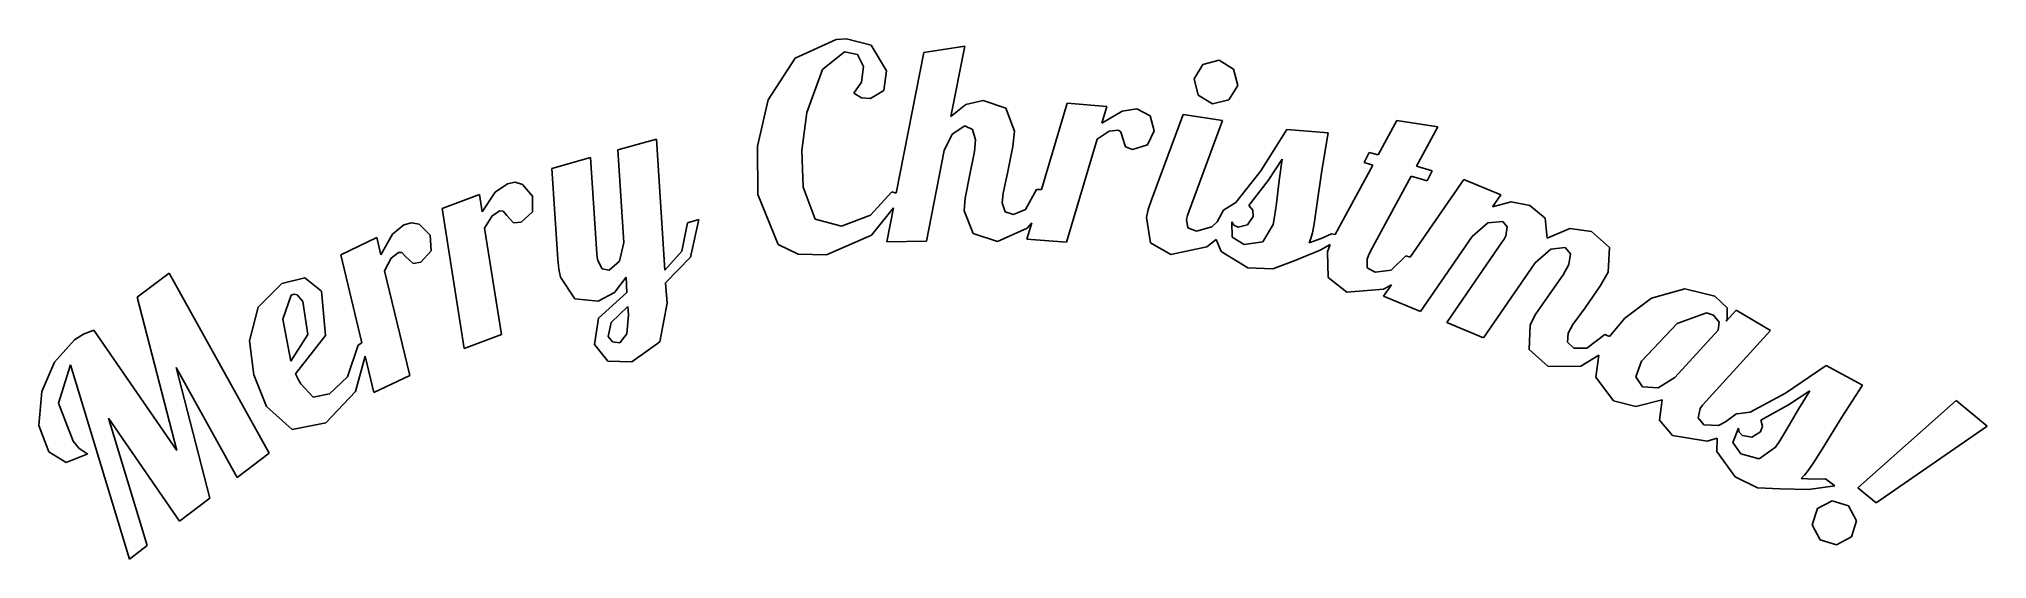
# Model space of a CAD drawing. Header units: millimetres. Extents: x 9.4 to 42, y 2.1 to 49.
# Drawn here: x 11.01 to 40.74, y 41.06 to 49 of the extents above.
import ezdxf

# ---------------------------------------------------------------- set-up
doc = ezdxf.new("R2010")
doc.units = ezdxf.units.MM
doc.layers.add('Export_Paths', color=7, linetype='CONTINUOUS')

msp = doc.modelspace()

# ---------------------------------------------------------------- linework, layer by layer
at = {"layer": 'Export_Paths', "color": 7}
for p, q in [((23.171712, 48.991854), (22.549528, 48.710218)), ((22.963508, 48.53555), (23.300955, 48.807368)), ((23.331392, 49.002189), (23.171712, 48.991854)), ((23.300955, 48.807368), (23.498359, 48.763443)), ((23.331445, 49.002183), (23.331392, 49.002189)), ((23.706616, 48.908649), (23.331445, 49.002183)), ((23.942778, 48.515908), (23.706616, 48.908649)), ((24.511224, 48.794449), (24.089545, 46.64626)), ((25.136509, 48.889534), (24.511224, 48.794449)), ((24.925153, 47.819315), (25.136509, 48.889534)), ((22.549528, 48.710218), (22.134049, 48.070463)), ((22.724763, 47.878743), (22.963508, 48.53555)), ((23.498359, 48.763443), (23.589309, 48.583093)), ((23.589309, 48.583093), (23.559339, 48.340213)), ((23.902988, 48.216701), (23.942778, 48.515908)), ((28.767753, 48.610999), (28.636495, 48.390857)), ((29.016833, 48.676628), (28.767753, 48.610999)), ((29.236462, 48.541236), (29.016833, 48.676628)), ((29.016833, 48.676628), (29.016833, 48.676628)), ((29.302092, 48.291638), (29.236462, 48.541236)), ((23.559339, 48.340213), (23.443584, 48.172265)), ((23.443584, 48.172265), (23.558823, 48.101468)), ((23.696799, 48.092678), (23.902988, 48.216701)), ((28.636495, 48.390857), (28.697995, 48.141777)), ((29.1667, 48.072014), (29.302092, 48.291638)), ((22.134049, 48.070463), (21.973853, 47.364047)), ((22.651903, 47.298417), (22.724763, 47.878743)), ((23.558823, 48.101468), (23.696799, 48.092678)), ((25.150979, 48.0007), (24.925153, 47.819315)), ((25.416595, 48.064262), (25.150979, 48.0007)), ((25.765411, 47.947473), (25.416595, 48.064262)), ((25.894086, 47.593489), (25.765411, 47.947473)), ((26.697132, 48.019819), (26.308009, 46.703104)), ((27.304847, 47.97176), (26.697132, 48.019819)), ((27.229397, 47.714412), (27.304847, 47.97176)), ((27.536871, 47.89838), (27.229397, 47.714412)), ((27.76063, 47.936104), (27.536871, 47.89838)), ((27.964236, 47.82655), (27.76063, 47.936104)), ((28.697995, 48.141777), (28.918137, 48.010519)), ((28.918137, 48.010519), (29.1667, 48.072014)), ((24.942197, 47.548531), (25.139084, 47.674622)), ((25.139084, 47.674622), (25.254322, 47.621395)), ((25.254322, 47.621395), (25.299282, 47.461198)), ((25.872386, 47.360429), (25.894086, 47.593489)), ((27.155502, 47.474117), (27.338437, 47.591422)), ((27.338437, 47.591422), (27.475896, 47.610026)), ((27.475896, 47.610026), (27.520856, 47.585221)), ((27.520856, 47.585221), (27.543596, 47.498921)), ((27.92548, 47.383683), (28.026766, 47.59659)), ((28.026766, 47.59659), (27.964236, 47.82655)), ((28.46958, 47.846187), (27.984855, 46.544975)), ((29.072611, 47.75679), (28.46958, 47.846187)), ((28.558947, 46.378063), (29.072611, 47.75679)), ((30.053949, 47.618296), (29.655007, 46.98681)), ((30.684402, 47.566103), (30.053949, 47.618296)), ((31.730846, 47.754722), (31.444558, 47.230206)), ((32.356131, 47.659121), (31.730846, 47.754722)), ((32.029019, 47.058124), (32.356131, 47.659121)), ((20.429244, 47.4736), (19.8422, 47.308752)), ((19.8422, 47.308752), (19.93108, 45.895919)), ((20.556382, 45.469072), (20.429244, 47.4736)), ((21.973853, 47.364047), (21.975453, 46.626107)), ((22.669993, 46.737211), (22.651903, 47.298417)), ((24.554107, 45.916589), (24.823858, 47.296867)), ((24.823858, 47.296867), (24.942197, 47.548531)), ((25.285332, 47.283431), (25.215052, 46.934615)), ((25.299282, 47.461198), (25.285332, 47.283431)), ((25.790216, 46.952702), (25.872386, 47.360429)), ((26.691448, 45.896952), (27.155502, 47.474117)), ((27.543596, 47.498921), (27.587516, 47.355261)), ((27.587516, 47.355261), (27.698621, 47.31237)), ((27.698621, 47.31237), (27.92548, 47.383683)), ((30.588282, 46.993011), (30.684402, 47.566103)), ((19.422603, 47.190931), (18.835559, 47.026083)), ((18.835559, 47.026083), (18.925479, 45.640121)), ((19.518203, 45.722803), (19.422603, 47.190931)), ((29.655007, 46.98681), (29.276219, 46.506736)), ((29.769726, 46.840048), (29.980566, 47.166126)), ((29.980599, 47.166126), (29.935119, 46.842631)), ((29.980566, 47.166126), (29.980599, 47.166126)), ((30.506632, 46.426121), (30.588282, 46.993011)), ((31.363942, 47.077244), (30.790334, 46.016844)), ((31.3102, 47.26948), (31.2301, 47.116518)), ((31.2301, 47.116518), (31.363942, 47.077244)), ((31.444558, 47.230206), (31.3102, 47.26948)), ((32.272931, 46.986294), (32.029019, 47.058124)), ((32.192831, 46.833332), (32.272931, 46.986294)), ((18.154447, 46.791988), (17.968412, 46.661763)), ((18.27382, 46.812659), (18.154447, 46.791988)), ((18.385441, 46.780619), (18.27382, 46.812659)), ((18.27382, 46.812659), (18.27382, 46.812659)), ((18.540987, 46.59975), (18.385441, 46.780619)), ((22.853961, 46.248351), (22.669993, 46.737211)), ((25.215052, 46.934615), (25.140122, 46.569263)), ((25.723556, 46.646777), (25.790216, 46.952702)), ((26.230499, 46.701554), (26.062034, 46.398213)), ((26.308009, 46.703104), (26.230499, 46.701554)), ((29.47362, 46.458676), (29.769726, 46.840048)), ((29.935119, 46.842631), (29.892749, 46.491748)), ((31.330868, 45.763113), (31.948918, 46.905162)), ((32.756138, 46.857103), (31.937067, 45.668545)), ((31.948918, 46.905162), (32.192831, 46.833332)), ((33.318894, 46.622492), (32.756138, 46.857103)), ((17.7276, 46.628691), (17.158126, 46.410616)), ((17.158126, 46.410616), (17.495573, 44.273279)), ((17.769975, 46.36359), (17.7276, 46.628691)), ((17.968412, 46.661763), (17.769975, 46.36359)), ((18.54047, 46.364105), (18.540987, 46.59975)), ((21.975453, 46.626107), (22.287578, 45.862846)), ((24.022365, 46.665897), (23.695253, 46.309846)), ((23.711781, 46.00444), (24.046127, 46.425603)), ((24.046127, 46.425603), (23.944325, 45.906254)), ((24.089545, 46.64626), (24.022365, 46.665897)), ((25.140122, 46.569263), (25.126682, 46.378576)), ((25.709086, 46.498466), (25.723556, 46.646777)), ((25.753526, 46.36359), (25.709086, 46.498466)), ((26.062034, 46.398213), (25.881167, 46.323282)), ((27.937315, 46.397697), (27.910445, 46.277808)), ((27.984855, 46.544975), (27.937315, 46.397697)), ((29.085016, 46.388397), (28.986316, 46.209597)), ((29.276219, 46.506736), (29.085016, 46.388397)), ((29.53098, 46.385296), (29.47362, 46.458676)), ((29.53668, 46.292795), (29.53098, 46.385296)), ((29.892749, 46.491748), (29.864849, 46.285559)), ((30.469422, 46.178591), (30.506632, 46.426121)), ((33.191254, 46.436973), (33.318894, 46.622492)), ((33.475991, 46.515521), (33.191254, 46.436973)), ((33.760728, 46.461261), (33.475991, 46.515521)), ((33.994305, 46.26334), (33.760728, 46.461261)), ((16.575732, 46.164637), (16.400549, 46.020459)), ((16.692521, 46.194609), (16.575732, 46.164637)), ((16.692526, 46.194608), (16.692521, 46.194609)), ((16.806731, 46.171354), (16.692526, 46.194608)), ((16.975713, 46.003406), (16.806731, 46.171354)), ((17.806148, 46.11451), (17.921387, 46.299512)), ((18.06453, 44.491353), (17.806148, 46.11451)), ((17.921387, 46.299512), (18.037659, 46.375476)), ((18.037659, 46.375476), (18.088299, 46.372376)), ((18.088299, 46.372376), (18.146179, 46.303646)), ((18.146179, 46.303646), (18.247465, 46.193058)), ((18.247465, 46.193058), (18.366321, 46.202358)), ((18.366321, 46.202358), (18.54047, 46.364105)), ((20.906228, 46.19616), (20.817348, 45.762078)), ((21.077794, 46.244219), (20.906228, 46.19616)), ((20.948086, 45.671127), (21.077794, 46.244219)), ((23.25497, 46.144482), (22.853961, 46.248351)), ((23.695253, 46.309846), (23.25497, 46.144482)), ((25.126682, 46.378576), (25.263624, 46.029761)), ((25.633627, 45.908838), (26.087863, 46.110893)), ((25.881167, 46.323282), (25.753526, 46.36359)), ((26.158143, 46.195642), (26.083733, 45.944494)), ((26.087863, 46.110893), (26.158143, 46.195642)), ((27.910445, 46.277808), (27.972455, 45.887651)), ((28.522257, 46.246288), (28.535697, 46.3083)), ((28.541897, 46.119164), (28.522257, 46.246288)), ((28.535697, 46.3083), (28.558947, 46.378063)), ((28.671088, 46.065937), (28.541897, 46.119164)), ((28.907766, 46.133116), (28.671088, 46.065937)), ((28.986316, 46.209597), (28.907766, 46.133116)), ((29.218897, 45.972917), (29.210597, 46.209078)), ((29.210597, 46.209078), (29.242637, 46.158435)), ((29.242637, 46.158435), (29.310337, 46.13053)), ((29.310337, 46.13053), (29.45193, 46.16412)), ((29.45193, 46.16412), (29.53668, 46.292795)), ((29.843149, 46.169287), (29.685536, 45.904704)), ((29.864849, 46.285559), (29.843149, 46.169287)), ((30.443582, 46.041132), (30.469422, 46.178591)), ((32.879176, 45.984801), (33.122572, 46.195124)), ((33.122572, 46.195124), (33.346848, 46.216311)), ((33.346848, 46.216311), (33.413508, 46.133629)), ((33.413508, 46.133629), (33.392318, 45.995653)), ((34.023245, 45.957933), (33.994305, 46.26334)), ((34.369477, 46.106761), (34.023245, 45.957933)), ((34.704857, 46.06387), (34.369477, 46.106761)), ((16.162843, 45.968266), (15.611972, 45.706267)), ((16.225883, 45.707817), (16.162843, 45.968266)), ((16.400549, 46.020459), (16.225883, 45.707817)), ((16.993803, 45.768278), (16.975713, 46.003406)), ((19.93108, 45.895919), (19.86648, 45.609631)), ((22.287578, 45.862846), (22.595822, 45.715329)), ((23.023451, 45.706267), (23.711781, 46.00444)), ((23.944325, 45.906254), (24.554107, 45.916589)), ((25.263624, 46.029761), (25.633627, 45.908838)), ((26.083733, 45.944494), (26.691448, 45.896952)), ((27.972455, 45.887651), (28.284064, 45.708333)), ((28.284064, 45.708333), (28.832351, 45.827706)), ((28.832351, 45.827706), (28.97136, 45.93726)), ((28.97136, 45.93726), (29.04939, 45.754325)), ((29.398731, 45.86388), (29.218897, 45.972917)), ((29.685536, 45.904704), (29.398731, 45.86388)), ((30.57639, 45.955349), (30.392422, 45.887653)), ((30.392422, 45.887653), (30.420332, 45.955349)), ((30.420332, 45.955349), (30.443582, 46.041132)), ((30.562992, 45.776546), (30.714921, 45.861295)), ((30.735554, 46.02873), (30.57639, 45.955349)), ((30.714921, 45.861295), (30.674611, 45.752774)), ((30.790334, 46.016844), (30.735554, 46.02873)), ((32.09111, 44.841202), (32.879176, 45.984801)), ((33.340118, 45.902635), (32.493141, 44.673253)), ((33.367508, 45.94656), (33.340118, 45.902635)), ((33.392318, 45.995653), (33.367508, 45.94656)), ((33.84448, 45.582758), (34.082191, 45.791014)), ((34.082191, 45.791014), (34.298716, 45.815302)), ((34.298716, 45.815302), (34.382946, 45.720734)), ((34.978226, 45.816856), (34.704857, 46.06387)), ((34.954456, 45.441686), (34.978226, 45.816856)), ((15.611972, 45.706267), (15.934433, 44.359579)), ((16.28119, 45.462353), (16.381959, 45.655106)), ((16.381959, 45.655106), (16.491513, 45.740372)), ((16.491513, 45.740372), (16.542673, 45.740889)), ((16.542673, 45.740889), (16.605713, 45.677327)), ((16.605713, 45.677327), (16.715267, 45.575008)), ((16.715267, 45.575008), (16.833089, 45.593095)), ((16.833089, 45.593095), (16.993803, 45.768278)), ((18.925479, 45.640121), (18.942529, 45.486125)), ((19.524903, 45.667509), (19.518203, 45.722803)), ((19.534203, 45.617383), (19.524903, 45.667509)), ((19.600863, 45.490776), (19.534203, 45.617383)), ((19.86648, 45.609631), (19.706799, 45.472172)), ((20.817348, 45.762078), (20.556382, 45.469072)), ((20.570332, 45.27942), (20.948086, 45.671127)), ((22.595822, 45.715329), (23.023451, 45.706267)), ((29.04939, 45.754325), (29.459184, 45.508346)), ((29.459184, 45.508346), (29.836422, 45.489742)), ((29.836422, 45.489742), (30.163017, 45.613248)), ((30.163017, 45.613248), (30.562992, 45.776546)), ((30.674611, 45.752774), (30.682411, 45.357966)), ((31.276088, 45.638056), (31.298308, 45.697484)), ((31.278188, 45.509381), (31.276088, 45.638056)), ((31.398594, 45.438584), (31.278188, 45.509381)), ((31.298308, 45.697484), (31.330868, 45.763113)), ((31.869367, 45.688699), (31.642507, 45.472691)), ((31.937067, 45.668545), (31.869367, 45.688699)), ((33.055897, 44.439159), (33.84448, 45.582758)), ((34.356586, 45.557437), (34.272356, 45.399824)), ((34.382946, 45.720734), (34.356586, 45.557437)), ((12.991972, 45.42773), (12.506213, 45.059794)), ((14.518488, 42.675439), (12.991972, 45.42773)), ((14.713326, 45.26805), (14.353141, 44.908899)), ((15.064726, 45.353316), (14.713326, 45.26805)), ((15.31949, 45.148677), (15.064726, 45.353316)), ((16.666696, 43.864001), (16.28119, 45.462353)), ((18.942529, 45.486125), (18.967329, 45.365719)), ((18.967329, 45.365719), (19.183336, 45.03499)), ((19.706799, 45.472172), (19.600863, 45.490776)), ((19.789501, 45.130591), (19.965717, 45.364685)), ((19.965717, 45.364685), (19.978637, 45.131108)), ((20.591522, 44.968844), (20.570332, 45.27942)), ((30.682411, 45.357966), (30.966115, 45.137825)), ((31.642507, 45.472691), (31.398594, 45.438584)), ((31.52577, 45.180716), (31.648243, 45.249446)), ((31.648243, 45.249446), (31.528354, 45.075296)), ((34.272356, 45.399824), (34.068751, 45.108885)), ((34.603573, 44.895466), (34.841801, 45.23653)), ((34.841801, 45.23653), (34.954456, 45.441686)), ((12.506213, 45.059794), (13.110311, 42.718852)), ((14.353141, 44.908899), (14.220849, 44.392651)), ((14.730367, 44.720797), (14.85439, 45.0908)), ((14.85439, 45.0908), (14.9009, 45.105269)), ((14.900899, 45.105269), (14.945339, 45.0939)), ((14.9009, 45.105269), (14.900899, 45.105269)), ((14.945339, 45.0939), (15.033189, 44.993131)), ((15.033189, 44.993131), (15.108639, 44.489286)), ((15.37685, 44.473266), (15.31949, 45.148677)), ((19.183336, 45.03499), (19.540937, 44.999333)), ((19.540937, 44.999333), (19.789501, 45.130591)), ((19.978637, 45.131108), (19.548173, 44.737333)), ((19.738338, 44.67222), (19.99517, 44.915616)), ((19.995162, 44.915617), (20.003962, 44.79056)), ((19.99517, 44.915616), (19.995162, 44.915617)), ((20.479901, 44.379216), (20.591522, 44.968844)), ((30.966115, 45.137825), (31.52577, 45.180716)), ((31.528354, 45.075296), (32.09111, 44.841202)), ((34.068751, 45.108885), (33.854293, 44.803478)), ((35.619014, 45.044291), (35.209737, 44.7394)), ((36.12596, 45.188468), (35.619014, 45.044291)), ((36.585364, 45.076331), (36.12596, 45.188468)), ((36.7745, 44.896497), (36.585364, 45.076331)), ((14.850256, 44.081559), (14.730367, 44.720797)), ((19.548173, 44.737333), (19.484613, 44.337358)), ((19.692868, 44.457247), (19.738338, 44.67222)), ((20.003962, 44.79056), (19.976572, 44.497038)), ((32.493141, 44.673253), (33.055897, 44.439159)), ((33.765923, 44.634496), (33.751973, 44.259325)), ((33.854293, 44.803478), (33.765923, 44.634496)), ((34.347254, 44.51151), (34.419604, 44.641734)), ((34.419604, 44.641734), (34.603573, 44.895466)), ((35.209737, 44.7394), (34.974609, 44.460864)), ((35.46761, 44.082594), (36.010729, 44.657236)), ((36.010729, 44.657236), (36.455663, 44.8195)), ((36.455663, 44.8195), (36.455656, 44.819499)), ((36.455656, 44.819499), (36.565727, 44.783326)), ((36.565727, 44.783326), (36.649447, 44.675322)), ((36.649447, 44.675322), (36.633947, 44.556983)), ((36.910409, 44.86084), (36.75693, 44.690824)), ((36.75693, 44.690824), (36.771916, 44.716146)), ((36.771916, 44.716146), (36.7745, 44.896497)), ((37.436475, 44.552332), (36.910409, 44.86084)), ((11.548649, 44.409188), (11.244792, 44.067607)), ((11.687142, 44.492904), (11.548649, 44.409188)), ((11.841138, 44.555949), (11.687142, 44.492904)), ((13.110311, 42.718852), (11.841138, 44.555949)), ((14.220849, 44.392651), (14.286479, 43.873303)), ((15.108639, 44.489286), (14.850256, 44.081559)), ((14.922614, 43.888289), (15.37685, 44.473266)), ((15.877073, 44.326506), (15.712742, 43.840747)), ((15.934433, 44.359579), (15.877073, 44.326506)), ((17.495573, 44.273279), (18.06453, 44.491353)), ((19.484613, 44.337358), (19.688218, 44.082076)), ((19.760048, 44.374565), (19.692868, 44.457247)), ((19.869085, 44.361646), (19.760048, 44.374565)), ((19.976572, 44.497038), (19.869085, 44.361646)), ((20.052537, 44.069674), (20.479901, 44.379216)), ((34.334334, 44.369916), (34.347254, 44.51151)), ((34.435103, 44.282066), (34.334334, 44.369916)), ((34.906909, 44.489286), (34.630957, 44.278446)), ((34.974609, 44.460864), (34.906909, 44.489286)), ((36.633947, 44.556983), (35.974555, 43.834547)), ((36.445306, 43.465064), (37.436475, 44.552332)), ((11.244792, 44.067607), (11.049455, 43.616988)), ((11.303697, 43.442834), (11.487148, 44.027811)), ((11.487148, 44.027811), (12.385285, 41.060034)), ((15.835739, 43.618538), (15.983017, 44.155973)), ((15.983017, 44.155973), (16.115825, 43.602002)), ((19.688218, 44.082076), (20.052537, 44.069674)), ((33.751973, 44.259325), (34.042911, 44.000426)), ((34.630957, 44.278446), (34.435103, 44.282066)), ((34.540039, 44.004556), (34.81444, 44.174055)), ((34.81444, 44.174055), (34.77, 43.839191)), ((35.38131, 43.843849), (35.46761, 44.082594)), ((38.282418, 44.013346), (37.664368, 43.593217)), ((38.839488, 43.714654), (38.282418, 44.013346)), ((13.61415, 41.99021), (13.101003, 43.985953)), ((13.101003, 43.985953), (14.032212, 42.306986)), ((14.286479, 43.873303), (14.476132, 43.391162)), ((14.970154, 43.78907), (14.922614, 43.888289)), ((15.000124, 43.737394), (14.970154, 43.78907)), ((15.19236, 43.530688), (15.000124, 43.737394)), ((15.712742, 43.840747), (15.441441, 43.581848)), ((16.115825, 43.602002), (16.666696, 43.864001)), ((34.042911, 44.000426), (34.540039, 44.004556)), ((34.77, 43.839191), (35.037684, 43.475906)), ((35.483112, 43.690886), (35.38131, 43.843849)), ((35.974555, 43.834547), (35.719274, 43.674866)), ((38.523228, 43.227345), (38.839488, 43.714654)), ((11.049455, 43.616988), (11.005535, 43.100224)), ((11.525389, 42.861991), (11.303697, 43.442834)), ((15.441441, 43.581848), (15.19236, 43.530688)), ((15.384604, 43.138464), (15.835739, 43.618538)), ((35.037684, 43.475906), (35.379265, 43.388573)), ((35.379265, 43.388573), (35.77924, 43.492443)), ((35.719274, 43.674866), (35.483112, 43.690886)), ((35.77924, 43.492443), (35.73945, 43.182384)), ((36.397766, 43.409253), (36.445306, 43.465064)), ((37.664368, 43.593217), (37.125382, 43.304346)), ((37.28764, 43.181357), (37.711387, 43.412867)), ((37.711387, 43.412867), (38.034365, 43.628358)), ((38.034888, 43.628357), (37.863839, 43.349304)), ((38.034365, 43.628358), (38.034371, 43.628357)), ((38.034371, 43.628357), (38.034888, 43.628357)), ((40.270927, 43.481079), (38.76921, 42.148344)), ((40.739632, 43.090922), (40.270927, 43.481079)), ((12.655552, 41.264672), (12.066441, 43.213391)), ((12.066441, 43.213391), (13.151646, 41.64036)), ((14.476132, 43.391162), (14.87094, 43.037695)), ((14.87094, 43.037695), (15.384604, 43.138464)), ((35.73945, 43.182384), (35.939954, 42.94674)), ((36.327996, 43.21495), (36.362106, 43.35706)), ((36.419466, 43.112114), (36.327996, 43.21495)), ((36.362106, 43.35706), (36.397766, 43.409253)), ((36.746578, 43.152938), (36.642709, 43.099195)), ((36.903158, 43.271794), (36.746578, 43.152938)), ((36.905258, 43.272311), (36.903158, 43.271794)), ((36.916628, 43.281611), (36.905258, 43.272311)), ((36.923328, 43.277991), (36.916628, 43.281611)), ((37.125382, 43.304346), (36.923328, 43.277991)), ((37.31089, 43.09144), (37.28764, 43.181357)), ((37.863839, 43.349304), (37.685038, 43.04493)), ((38.221954, 42.740036), (38.523228, 43.227345)), ((11.005535, 43.100224), (11.155396, 42.698698)), ((11.621509, 42.749336), (11.525389, 42.861991)), ((35.939954, 42.94674), (36.469121, 42.861991)), ((36.642709, 43.099195), (36.419466, 43.112114)), ((36.469121, 42.861991), (36.619499, 42.9085)), ((36.619499, 42.9085), (36.617899, 42.704894)), ((36.860795, 42.837708), (36.946575, 43.057333)), ((36.981718, 42.666142), (36.860795, 42.837708)), ((36.946575, 43.057333), (36.955875, 42.998422)), ((36.955875, 42.998422), (37.007035, 42.945712)), ((37.007035, 42.945712), (37.150179, 42.920391)), ((37.150179, 42.920391), (37.27937, 43.004624)), ((37.27937, 43.004624), (37.31089, 43.09144)), ((37.577551, 42.867163), (37.511401, 42.768461)), ((37.685038, 43.04493), (37.577551, 42.867163)), ((39.045162, 41.918384), (40.739632, 43.090922)), ((11.155396, 42.698698), (11.419463, 42.5323)), ((11.419463, 42.5323), (11.749159, 42.665108)), ((11.718659, 42.684224), (11.621509, 42.749336)), ((11.740359, 42.669238), (11.718659, 42.684224)), ((11.749159, 42.665108), (11.740359, 42.669238)), ((14.032212, 42.306986), (14.518488, 42.675439)), ((36.617899, 42.704894), (36.895401, 42.315771)), ((37.260771, 42.589144), (36.981718, 42.666142)), ((37.511401, 42.768461), (37.260771, 42.589144)), ((38.010596, 42.411891), (38.089146, 42.527646)), ((38.089146, 42.527646), (38.221954, 42.740036)), ((36.895401, 42.315771), (37.234399, 42.148339)), ((37.902596, 42.291485), (37.955306, 42.342645)), ((38.09845, 42.280633), (37.902596, 42.291485)), ((37.955306, 42.342645), (38.010596, 42.411891)), ((38.273633, 42.284253), (38.09845, 42.280633)), ((38.417789, 42.17986), (38.273633, 42.284253)), ((13.151646, 41.64036), (13.61415, 41.99021)), ((37.234399, 42.148339), (37.582698, 42.131286)), ((37.582698, 42.131286), (38.014713, 42.121466)), ((38.014713, 42.121466), (38.417789, 42.17986)), ((38.378019, 41.95094), (38.151676, 41.831051)), ((38.378022, 41.950939), (38.378019, 41.95094)), ((38.626069, 41.87084), (38.378022, 41.950939)), ((38.76921, 42.148344), (39.045162, 41.918384)), ((38.151676, 41.831051), (38.072096, 41.583521)), ((38.745442, 41.644497), (38.626069, 41.87084)), ((38.668442, 41.400068), (38.745442, 41.644497)), ((38.072096, 41.583521), (38.195086, 41.354078)), ((38.195086, 41.354078), (38.439515, 41.277078)), ((38.439515, 41.277078), (38.668442, 41.400068)), ((12.385285, 41.060034), (12.655552, 41.264672))]:
    msp.add_line(p, q, dxfattribs=at)

doc.saveas('drawing.dxf')
